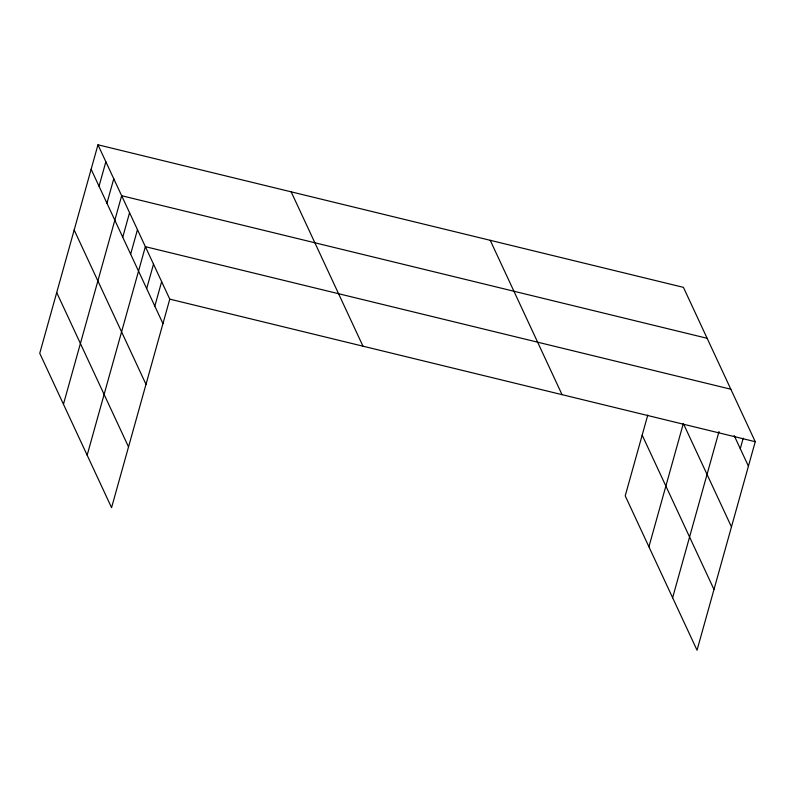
<?xml version="1.0" encoding="UTF-8"?>
<svg xmlns="http://www.w3.org/2000/svg" width="795" height="795" viewBox="0 0 795 795"><rect width="100%" height="100%" fill="white"/><g stroke="black" fill="none" stroke-linecap="round" stroke-linejoin="round"><path stroke-width="1.19" d="M97.964 144.799L39.75 353.298L111.568 507.647L169.782 299.139L97.964 144.799L683.432 287.353L755.25 441.702L697.036 650.201L625.218 495.861L647.776 415.06M99.037 186.239L105.864 161.773M106.937 203.222L113.765 178.756M63.451 404.228L121.665 195.729L707.133 338.292M122.738 237.178L129.565 212.712M130.638 254.152L137.465 229.685M87.152 455.167L145.366 246.669L730.834 389.222M146.678 288.625L153.505 264.159M154.816 306.115L161.643 281.649M648.919 546.791L683.342 423.487M672.62 597.731L719.008 431.556M740.284 448.678L743.206 438.194M169.782 299.139L755.25 441.702M734.173 435.561L748.423 466.168M683.839 424.55L731.46 526.896M642.171 435.123L713.99 589.473M490.227 240.309L562.045 394.658M291.169 191.843L362.987 346.193M91.137 169.265L162.955 323.605M74.174 229.994L146.002 384.343M56.703 292.56L128.532 446.909"/></g></svg>
